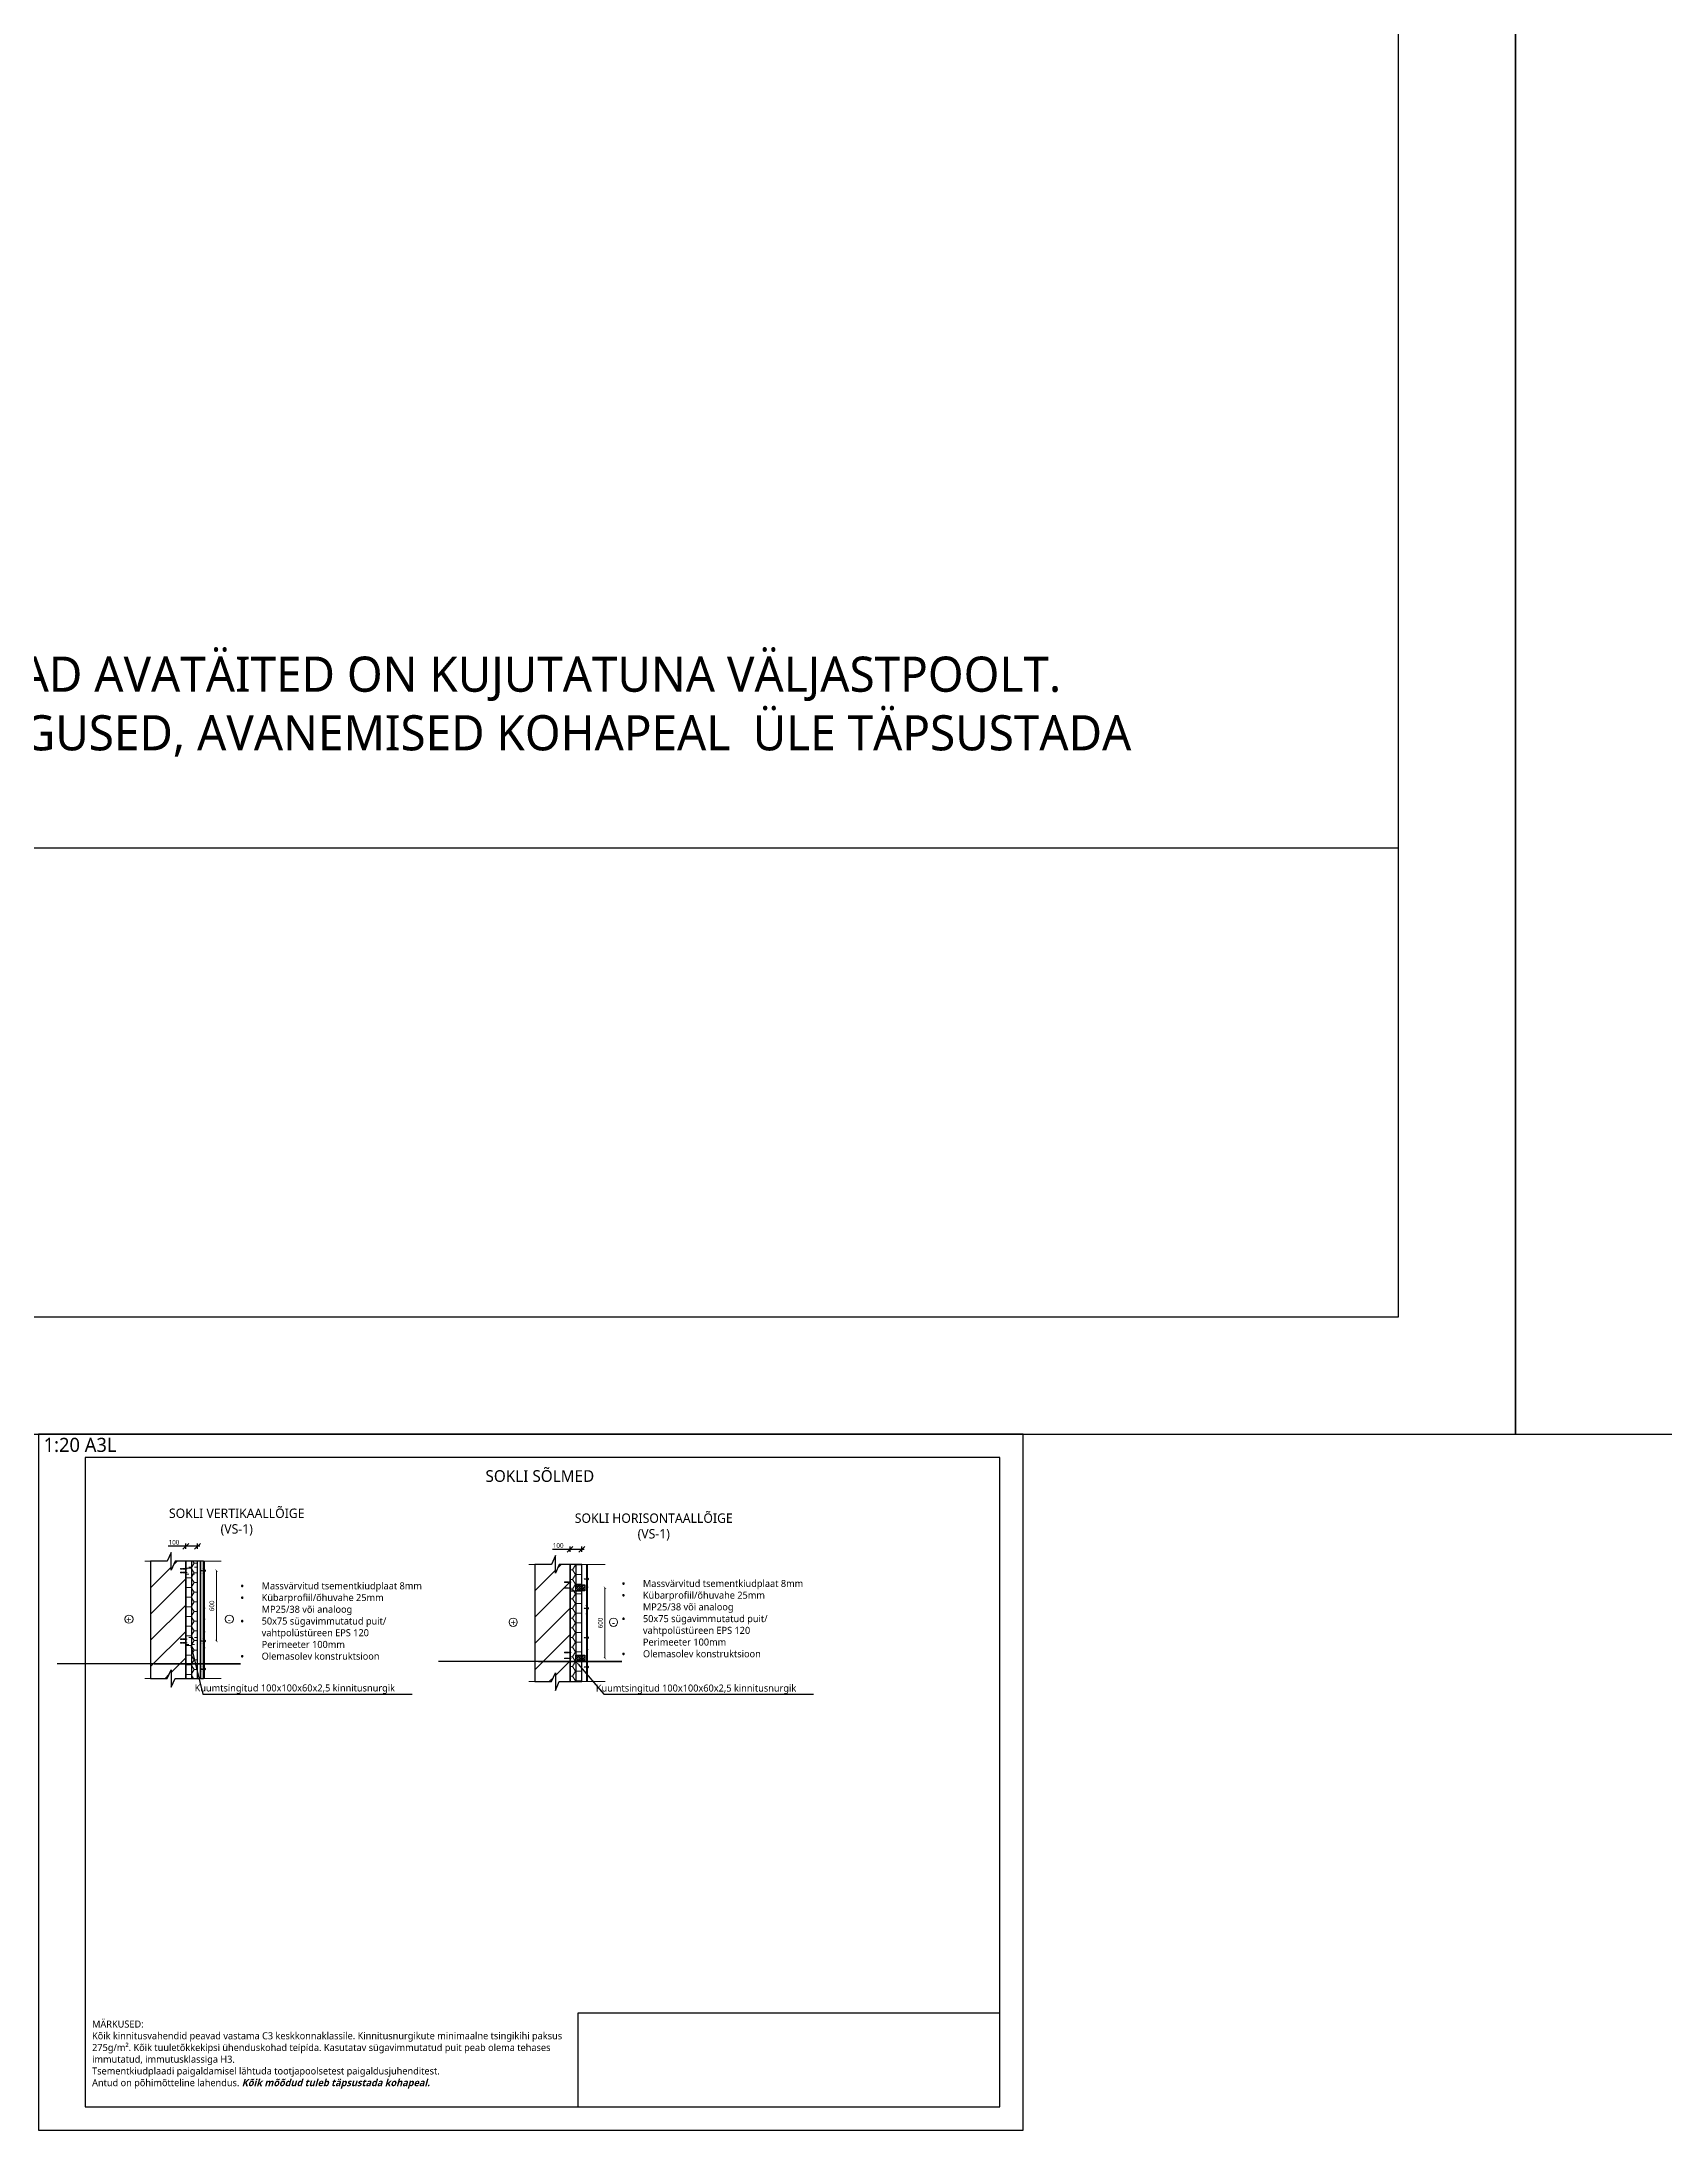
# Model space of a CAD drawing. Header units: millimetres. Extents: x 720925 to 840725318, y 793496 to 1061196.
# Drawn here: x 791016 to 804854, y 808664 to 826484 of the extents above; entities that cross this region are included whole.
import ezdxf
from ezdxf import colors
from ezdxf.entities.mleader import LeaderData, LeaderLine
from ezdxf.math import Vec2, Vec3

# ---------------------------------------------------------------- set-up
doc = ezdxf.new("R2010")
doc.units = ezdxf.units.MM
doc.header["$PDMODE"] = 2
doc.header["$PDSIZE"] = 5
doc.linetypes.add('CENTER', pattern=[50.8, 31.75, -6.35, 6.35, -6.35])
doc.linetypes.add('HIDDEN', pattern=[200, 100, -100])
for name, color, linetype, lineweight in [('!ESP_EPS 120 Perimeeter', 141, 'Continuous', 9), ('!ESP_Kivipuruplaat', 7, 'Continuous', 0), ('!ESP_Mõõt', 252, 'Continuous', 5), ('!ESP_Puit', 46, 'Continuous', 0), ('!ESP_Sein Hatch', 7, 'Continuous', 0), ('!ESP_Sõlmed', 7, 'Continuous', 9), ('!ESP_Viited', 7, 'Continuous', 0)]:
    doc.layers.add(name, color=color, linetype=linetype, lineweight=lineweight)
doc.layers.add('!ESP_no_print', color=252, linetype='Continuous', plot=False)
doc.layers.add('!ESP_Tava', color=7, linetype='Continuous')
doc.layers.add('!ESP_Tekst', color=7, linetype='Continuous')
doc.styles.add('3mm', font='malgunsl.ttf', dxfattribs={"height": 3})
doc.styles.add('Annotative', font='malgunsl.ttf', dxfattribs={"height": 2})
doc.dimstyles.new('Annotative', dxfattribs={"dimtxt": 2, "dimasz": 2.5, "dimexe": 1.25, "dimexo": 0.625, "dimtad": 1, "dimdec": 0, "dimrnd": 5, "dimtxsty": 'Annotative', "dimblk": 'OBLIQUE', "dimcen": 0, "dimdle": 1, "dimadec": 0, "dimazin": 0, "dimtfac": 1, "dimtdec": 0, "dimtmove": 0, "dimatfit": 3, "dimfxl": 1, "dimfxlon": 1, "dimarcsym": 1})
doc.dimstyles.new('ESP', dxfattribs={"dimtxt": 2.5, "dimasz": 1, "dimexe": 0.18, "dimexo": 0.0625, "dimgap": 1, "dimtad": 1, "dimdec": 0, "dimzin": 0, "dimdsep": 46, "dimtxsty": 'Annotative', "dimblk": 'ARCHTICK', "dimcen": -2.5, "dimse1": 1, "dimse2": 1, "dimclrd": 256, "dimclre": 135, "dimclrt": 256, "dimadec": 0, "dimazin": 0, "dimtfac": 1, "dimtdec": 0, "dimtix": 1, "dimtmove": 0, "dimatfit": 3, "dimldrblk": 'mootjoon', "dimfxl": 3, "dimfxlon": 1, "dimtfillclr": 2, "dimtolj": 1, "dimtzin": 0, "dimlwd": -1, "dimlwe": 15, "dimarcsym": 1})

# ---------------------------------------------------------------- blocks, each defined once
blk = doc.blocks.new('_Oblique')
at = {"color": 0, "linetype": 'ByBlock', "lineweight": -2}
blk.add_line((-0.5, -0.5), (0.5, 0.5), dxfattribs=at)
blk = doc.blocks.new('*D760')
at = {"layer": '!ESP_Mõõt', "color": 0, "lineweight": -2, "transparency": 16777216}
for p, q in [((792245, 813626), (792245, 813671)), ((792345, 813626), (792345, 813671)), ((792245, 813646), (792094, 813646)), ((792365, 813646), (792245, 813646))]:
    blk.add_line(p, q, dxfattribs=at)
at = {"layer": 'Defpoints', "color": 0, "lineweight": 0, "transparency": 16777216}
for p in [(792245, 813646), (792245, 813518), (792345, 813518)]:
    blk.add_point(p, dxfattribs=at)
at = {"layer": '!ESP_Mõõt', "color": 0, "lineweight": -2, "transparency": 16777216, "xscale": 50, "yscale": 50, "zscale": 50, "rotation": 180}
blk.add_blockref('_Oblique', (792245, 813646), dxfattribs=at)
at = {"layer": '!ESP_Mõõt', "color": 0, "lineweight": -2, "transparency": 16777216, "xscale": 50, "yscale": 50, "zscale": 50}
blk.add_blockref('_Oblique', (792345, 813646), dxfattribs=at)
at = {"layer": '!ESP_Mõõt', "color": 0, "transparency": 16777216, "insert": (792144, 813680), "char_height": 40, "attachment_point": 5, "style": 'Annotative'}
blk.add_mtext('100', dxfattribs=at)
blk = doc.blocks.new('Tsementplaadi kinnituskruvi')
at = {"layer": '!ESP_Sõlmed', "color": 92, "linetype": 'CENTER', "ltscale": 0.05, "true_color": 0x00c000}
blk.add_line((-10, 0), (29, 0), dxfattribs=at)
at = {"layer": '!ESP_Sõlmed'}
for p, q in [((-8, 4), (-8, 4)), ((-8, 4), (-8, -4)), ((-6, 4), (-8, 4)), ((-8, 3), (-8, 3)), ((-8, 3), (-8, -3)), ((-6, 2), (-8, 2)), ((-5, 4), (-6, 4)), ((-6, 4), (-6, -4)), ((-3, 8), (-5, 4)), ((-5, 4), (-5, -4)), ((-2, 8), (-3, 8)), ((-3, 8), (-3, -8)), ((-3, 2), (-3, 2)), ((-3, 2), (-3, -2)), ((-2, 8), (-2, -8)), ((0, 7), (-2, 7)), ((0, 7), (0, -7)), ((-6, -2), (-8, -2)), ((-8, -3), (-8, -3)), ((-8, -4), (-8, -4)), ((-6, -4), (-8, -4)), ((-6, -4), (-5, -4)), ((-5, -4), (-3, -8)), ((-3, -2), (-3, -2)), ((-3, -8), (-2, -8)), ((-2, -7), (0, -7))]:
    blk.add_line(p, q, dxfattribs=at)
at = {"layer": '!ESP_Sõlmed', "color": 7, "linetype": 'HIDDEN', "ltscale": 0.05}
for p, q in [((22, 2), (0, 2)), ((26, 2), (22, 2)), ((22, 2), (22, -2)), ((22, 0), (27, 0)), ((27, 0), (26, 2)), ((27, 0), (26, 2)), ((26, 2), (26, 0)), ((26, -2), (26, 0)), ((26, -2), (27, 0)), ((26, -2), (27, 0)), ((0, -2), (22, -2)), ((22, -2), (26, -2)), ((26, -2), (26, -2))]:
    blk.add_line(p, q, dxfattribs=at)
at = {"layer": '!ESP_Sõlmed'}
for points in [[(-8, 3), (-8, 3), (-8, 4), (-8, 4), (-8, 4)], [(-8, 2), (-8, 2), (-8, 3), (-8, 3), (-8, 3)], [(-8, 0), (-8, 1), (-8, 1), (-8, 2), (-8, 2)], [(-8, -2), (-8, -2), (-8, -1), (-8, 0)], [(-8, -3), (-8, -3), (-8, -3), (-8, -2), (-8, -2)], [(-8, -4), (-8, -4), (-8, -4), (-8, -3), (-8, -3)]]:
    blk.add_lwpolyline(points, dxfattribs=at)
at = {"layer": '!ESP_Sõlmed', "color": 7, "linetype": 'HIDDEN', "ltscale": 0.05}
for points in [[(26, 2), (26, 1), (25, 1), (25, 1), (24, 1), (24, 1), (23, 1), (23, 0), (23, 0), (22, 0), (22, 0), (22, 0), (22, 0), (22, 0), (22, 0)], [(22, 0), (22, 0), (22, 0), (22, 0), (22, 0), (23, 0), (23, 0), (23, -1), (24, -1), (24, -1), (25, -1), (25, -1), (26, -1), (26, -2)]]:
    blk.add_lwpolyline(points, dxfattribs=at)
blk = doc.blocks.new('naeltüübel 5x50mm')
at = {"layer": '!ESP_Sõlmed', "color": 92, "linetype": 'CENTER', "ltscale": 0.05, "true_color": 0x00c000}
blk.add_line((-51.417893, 0), (8.582107, 0), dxfattribs=at)
at = {"layer": '!ESP_Sõlmed', "color": 7, "linetype": 'HIDDEN', "ltscale": 0.05}
for p, q in [((-49.16375, 0), (-48.292889, 0.400002)), ((-48.292897, -0.399998), (-49.16375, 0)), ((-48.292893, 1.875), (-46.815106, 2.269753)), ((-48.292893, 0.4), (-48.292893, 1.875)), ((-48.292893, 0.4), (-29.340108, 0.4)), ((-46.815106, 2.269753), (-45.792893, 2.45)), ((-46.815106, 1.202786), (-46.815106, 2.269753)), ((-46.815106, 1.202786), (-46.502892, 1.246981)), ((-46.502892, 1.298302), (-35.492894, 1.298302)), ((-46.502892, 0.4), (-46.502892, 1.298302)), ((-45.792893, 1.298302), (-45.792893, 2.45)), ((-45.792893, 2.081557), (-44.011246, 2.081557)), ((-45.792893, 1.809864), (-44.15268, 1.809864)), ((-45.664353, 1.363825), (-44.423478, 1.363825)), ((-45.492894, 1.31), (-44.594937, 1.31)), ((-44.328835, 1.471475), (-44.257969, 1.607608)), ((-44.257969, 1.607608), (-43.973282, 2.154482)), ((-43.973282, 2.154482), (-43.968079, 2.154482)), ((-43.968079, 2.154482), (-42.292893, 2.45)), ((-43.968079, 1.298302), (-43.968079, 2.154482)), ((-42.482892, -0.4), (-42.482892, 0.4)), ((-42.292893, 1.298302), (-42.292893, 2.45)), ((-42.292893, 2.081557), (-40.511246, 2.081557)), ((-42.292893, 1.809864), (-40.65268, 1.809864)), ((-42.164353, 1.363825), (-40.923478, 1.363825)), ((-41.992894, 1.31), (-41.094937, 1.31)), ((-40.828835, 1.471475), (-40.742196, 1.637903)), ((-40.742196, 1.637903), (-40.483334, 2.135175)), ((-40.483334, 2.135175), (-40.478127, 2.135175)), ((-40.478127, 2.135175), (-38.692895, 2.449994)), ((-40.478127, 1.298302), (-40.478127, 2.135175)), ((-38.692895, 1.298299), (-38.692895, 2.449994)), ((-38.692895, 2.081557), (-36.911244, 2.081557)), ((-38.692895, 1.809864), (-37.052682, 1.809864)), ((-38.564351, 1.363825), (-37.323479, 1.363825)), ((-38.392891, 1.31), (-37.494938, 1.31)), ((-37.228833, 1.471475), (-37.138588, 1.644836)), ((-37.138588, 1.644836), (-36.885472, 2.131068)), ((-36.885472, 2.131068), (-36.880265, 2.131068)), ((-36.880265, 2.131068), (-35.492894, 2.375702)), ((-36.880265, 1.298302), (-36.880265, 2.131068)), ((-35.492894, 2.4), (-23.292893, 2.4)), ((-35.492894, 1.298302), (-35.492894, 2.4)), ((-35.492894, 0.4), (-35.492894, 1.298302)), ((-29.340077, 0.399973), (-29.312546, 0.428822)), ((-29.312546, 0.428822), (-29.2829, 0.455866)), ((-29.2829, 0.455866), (-29.250918, 0.481299)), ((-29.250918, 0.481299), (-29.216847, 0.504845)), ((-29.216847, 0.504845), (-29.180934, 0.526229)), ((-29.180934, 0.526229), (-29.14342, 0.545174)), ((-29.14342, 0.545174), (-29.104554, 0.561411)), ((-29.104554, 0.561411), (-29.064639, 0.574796)), ((-29.064639, 0.574796), (-29.024041, 0.585331)), ((-29.024041, 0.585331), (-28.983134, 0.593025)), ((-28.983134, 0.593025), (-28.94229, 0.597888)), ((-28.94229, 0.597888), (-28.901881, 0.599929)), ((-28.861743, 0.599155), (-28.901881, 0.599929)), ((-28.821047, 0.595562), (-28.861743, 0.599155)), ((-28.780121, 0.589142), (-28.821047, 0.595562)), ((-28.73934, 0.579885), (-28.780121, 0.589142)), ((-28.699071, 0.567782), (-28.73934, 0.579885)), ((-28.659689, 0.552825), (-28.699071, 0.567782)), ((-28.621537, 0.535066), (-28.659689, 0.552825)), ((-28.584874, 0.514744), (-28.621537, 0.535066)), ((-28.549943, 0.492137), (-28.584874, 0.514744)), ((-28.516993, 0.467518), (-28.549943, 0.492137)), ((-28.486266, 0.441164), (-28.516993, 0.467518)), ((-28.457909, 0.413251), (-28.486266, 0.441164)), ((-28.431199, 0.383059), (-28.457909, 0.413251)), ((-28.406159, 0.350585), (-28.431199, 0.383059)), ((-28.383069, 0.316076), (-28.406159, 0.350585)), ((-28.362202, 0.279775), (-28.383069, 0.316076)), ((-28.343836, 0.24193), (-28.362202, 0.279775)), ((-28.328232, 0.202791), (-28.343836, 0.24193)), ((-28.315486, 0.162682), (-28.328232, 0.202791)), ((-28.305588, 0.121976), (-28.315486, 0.162682)), ((-28.298529, 0.081045), (-28.305588, 0.121976)), ((-28.294301, 0.040262), (-28.298529, 0.081045)), ((-28.292893, 0), (-28.294301, 0.040262)), ((-28.294301, -0.040262), (-28.292893, 0)), ((-23.292893, 2.45), (-22.342892, 2.45)), ((-23.292893, -2.45), (-23.292893, 2.45)), ((-22.342892, -2.45), (-22.342892, 2.45)), ((-22.342892, 2.4), (-6.591457, 2.4)), ((-6.591457, 2.4), (-6.292893, 2.48)), ((-6.591457, -2.4), (-6.591457, 2.4)), ((-6.292893, 2.48), (-5.792893, 2.48)), ((-6.292893, -2.48), (-6.292893, 2.48)), ((-5.542893, 2.4), (-5.792893, 2.48)), ((-5.792893, -2.48), (-5.792893, 2.48)), ((-5.542893, 2.4), (-5.292893, 2.48)), ((-5.542893, -2.4), (-5.542893, 2.4)), ((-5.042893, 2.4), (-5.292893, 2.48)), ((-5.292893, -2.48), (-5.292893, 2.48)), ((-5.042893, 2.4), (-4.792893, 2.48)), ((-5.042893, -2.4), (-5.042893, 2.4)), ((-4.542893, 2.4), (-4.792893, 2.48)), ((-4.792893, -2.48), (-4.792893, 2.48)), ((-4.542893, 2.4), (-4.292893, 2.48)), ((-4.542893, -2.4), (-4.542893, 2.4)), ((-4.042893, 2.4), (-4.292893, 2.48)), ((-4.292893, -2.48), (-4.292893, 2.48)), ((-4.042893, 2.4), (-3.792893, 2.48)), ((-4.042893, -2.4), (-4.042893, 2.4)), ((-3.542893, 2.4), (-3.792893, 2.48)), ((-3.792893, -2.48), (-3.792893, 2.48)), ((-3.542893, 2.4), (-3.292893, 2.48)), ((-3.542893, -2.4), (-3.542893, 2.4)), ((-3.042893, 2.4), (-3.292893, 2.48)), ((-3.292893, -2.48), (-3.292893, 2.48)), ((-3.042893, 2.4), (-2.792893, 2.48)), ((-3.042893, -2.4), (-3.042893, 2.4)), ((-2.542893, 2.4), (-2.792893, 2.48)), ((-2.792893, -2.48), (-2.792893, 2.48)), ((-2.542893, 2.4), (-2.292893, 2.48)), ((-2.542893, -2.4), (-2.542893, 2.4)), ((-2.042893, 2.4), (-2.292893, 2.48)), ((-2.292893, -2.48), (-2.292893, 2.48)), ((-2.042893, 2.4), (-1.792893, 2.48)), ((-2.042893, -2.4), (-2.042893, 2.4)), ((-1.542893, 2.4), (-1.792893, 2.48)), ((-1.792893, -2.48), (-1.792893, 2.48)), ((-1.542893, 2.4), (-1.417893, 2.5)), ((-1.542893, -2.4), (-1.542893, 2.4)), ((-1.417893, 2.5), (-0.707107, 2.5)), ((-1.417893, -2.5), (-1.417893, 2.5)), ((-0.707107, -2.5), (-0.707107, 2.5)), ((0, 2.792893), (0.907107, 3.7)), ((0, -2.792893), (0, 2.792893)), ((0.907107, 3.7), (1.707107, 3.7)), ((0.907107, -3.7), (0.907107, 3.7)), ((1.707107, -3.7), (1.707107, 3.7)), ((1.707107, 3.4), (1.917107, 3.4)), ((1.707107, -3.4), (1.707107, 3.4)), ((1.917107, -3.4), (1.917107, 3.4)), ((-48.292893, -0.4), (-29.340108, -0.4)), ((-48.292893, -1.875), (-48.292893, -0.4)), ((-46.815106, -2.269753), (-48.292893, -1.875)), ((-46.502892, -1.246981), (-46.815106, -1.202786)), ((-46.815106, -2.269753), (-46.815106, -1.202786)), ((-45.792893, -2.45), (-46.815106, -2.269753)), ((-46.502892, -1.298302), (-46.502892, -0.4)), ((-46.502892, -1.298302), (-35.492894, -1.298302)), ((-45.792893, -2.45), (-45.792893, -1.298302)), ((-45.792893, -1.609204), (-45.792889, -1.608806)), ((-45.792893, -1.809864), (-44.15268, -1.809864)), ((-45.792893, -2.081557), (-44.011246, -2.081557)), ((-45.792889, -1.608407), (-45.792885, -1.608008)), ((-45.792889, -1.608806), (-45.792889, -1.608407)), ((-45.792885, -1.608008), (-45.792882, -1.607608)), ((-45.664353, -1.363825), (-44.423478, -1.363825)), ((-45.492894, -1.31), (-44.594937, -1.31)), ((-44.257969, -1.607608), (-44.328835, -1.471475)), ((-43.973282, -2.154482), (-44.257969, -1.607608)), ((-43.973282, -2.154482), (-43.968079, -2.154482)), ((-43.968079, -2.154482), (-43.968079, -1.298302)), ((-42.292893, -2.45), (-43.968079, -2.154482)), ((-42.292893, -2.45), (-42.292893, -1.298302)), ((-42.292893, -1.809864), (-40.65268, -1.809864)), ((-42.292893, -2.081557), (-40.511246, -2.081557)), ((-42.164353, -1.363825), (-40.923478, -1.363825)), ((-41.992894, -1.31), (-41.094937, -1.31)), ((-40.742196, -1.637903), (-40.828835, -1.471475)), ((-40.483334, -2.135175), (-40.742196, -1.637903)), ((-40.483334, -2.135175), (-40.478127, -2.135175)), ((-40.478127, -2.135175), (-40.478127, -1.298302)), ((-38.692895, -2.449994), (-40.478127, -2.135175)), ((-38.692895, -2.449994), (-38.692895, -1.298299)), ((-38.692895, -1.809864), (-37.052682, -1.809864)), ((-38.692895, -2.081557), (-36.911244, -2.081557)), ((-38.564351, -1.363825), (-37.323479, -1.363825)), ((-38.392891, -1.31), (-37.494938, -1.31)), ((-37.138588, -1.644836), (-37.228833, -1.471475)), ((-36.885472, -2.131068), (-37.138588, -1.644836)), ((-36.885472, -2.131068), (-36.880265, -2.131068)), ((-36.880265, -2.131068), (-36.880265, -1.298302)), ((-35.492894, -2.375702), (-36.880265, -2.131068)), ((-35.492894, -2.4), (-35.492894, -0.4)), ((-35.492894, -2.4), (-23.292893, -2.4)), ((-29.312546, -0.428822), (-29.340077, -0.399973)), ((-29.2829, -0.455866), (-29.312546, -0.428822)), ((-29.250918, -0.481299), (-29.2829, -0.455866)), ((-29.216847, -0.504845), (-29.250918, -0.481299)), ((-29.180934, -0.526229), (-29.216847, -0.504845)), ((-29.14342, -0.545174), (-29.180934, -0.526229)), ((-29.104554, -0.561411), (-29.14342, -0.545174)), ((-29.064639, -0.574796), (-29.104554, -0.561411)), ((-29.024041, -0.585331), (-29.064639, -0.574796)), ((-28.983134, -0.593025), (-29.024041, -0.585331)), ((-28.94229, -0.597888), (-28.983134, -0.593025)), ((-28.901881, -0.599929), (-28.94229, -0.597888)), ((-28.901881, -0.599929), (-28.861743, -0.599155)), ((-28.861743, -0.599155), (-28.821047, -0.595562)), ((-28.821047, -0.595562), (-28.780121, -0.589142)), ((-28.780121, -0.589142), (-28.73934, -0.579885)), ((-28.73934, -0.579885), (-28.699071, -0.567782)), ((-28.699071, -0.567782), (-28.659689, -0.552825)), ((-28.659689, -0.552825), (-28.621537, -0.535066)), ((-28.621537, -0.535066), (-28.584874, -0.514744)), ((-28.584874, -0.514744), (-28.549943, -0.492137)), ((-28.549943, -0.492137), (-28.516993, -0.467518)), ((-28.516993, -0.467518), (-28.486266, -0.441164)), ((-28.486266, -0.441164), (-28.457909, -0.413251)), ((-28.457909, -0.413251), (-28.431199, -0.383059)), ((-28.431199, -0.383059), (-28.406159, -0.350585)), ((-28.406159, -0.350585), (-28.383069, -0.316076)), ((-28.383069, -0.316076), (-28.362202, -0.279775)), ((-28.362202, -0.279775), (-28.343836, -0.24193)), ((-28.343836, -0.24193), (-28.328232, -0.202791)), ((-28.328232, -0.202791), (-28.315486, -0.162682)), ((-28.315486, -0.162682), (-28.305588, -0.121976)), ((-28.305588, -0.121976), (-28.298529, -0.081045)), ((-28.298529, -0.081045), (-28.294301, -0.040262)), ((-23.292893, -2.45), (-22.342892, -2.45)), ((-22.342892, -2.4), (-6.591457, -2.4)), ((-6.292893, -2.48), (-6.591457, -2.4)), ((-6.292893, -2.48), (-5.792893, -2.48)), ((-5.792893, -2.48), (-5.542893, -2.4)), ((-5.292893, -2.48), (-5.542893, -2.4)), ((-5.292893, -2.48), (-5.042893, -2.4)), ((-4.792893, -2.48), (-5.042893, -2.4)), ((-4.792893, -2.48), (-4.542893, -2.4)), ((-4.292893, -2.48), (-4.542893, -2.4)), ((-4.292893, -2.48), (-4.042893, -2.4)), ((-3.792893, -2.48), (-4.042893, -2.4)), ((-3.792893, -2.48), (-3.542893, -2.4)), ((-3.292893, -2.48), (-3.542893, -2.4)), ((-3.292893, -2.48), (-3.042893, -2.4)), ((-2.792893, -2.48), (-3.042893, -2.4)), ((-2.792893, -2.48), (-2.542893, -2.4)), ((-2.292893, -2.48), (-2.542893, -2.4)), ((-2.292893, -2.48), (-2.042893, -2.4)), ((-1.792893, -2.48), (-2.042893, -2.4)), ((-1.792893, -2.48), (-1.542893, -2.4)), ((-1.417893, -2.5), (-1.542893, -2.4)), ((-1.417893, -2.5), (-0.707107, -2.5)), ((0.907107, -3.7), (0, -2.792893)), ((0.907107, -3.7), (1.707107, -3.7)), ((1.707107, -3.4), (1.917107, -3.4))]:
    blk.add_line(p, q, dxfattribs=at)
for centre, radius, start, end in [((-45.492893, 1.61), 0.3, 180.4568259328, 269.9998514484), ((-44.594937, 1.61), 0.3, 270.0001055044, 332.4999181407), ((-41.992893, 1.61), 0.3, 180, 269.9998514484), ((-41.094937, 1.61), 0.3, 270.0001055044, 332.4999181407), ((-38.392893, 1.61), 0.3, 180, 270.0002885805), ((-37.494937, 1.61), 0.3, 269.9998140825, 332.5001199844), ((-0.707107, 3.5), 1, 269.9999952242, 314.999995484), ((-45.492893, -1.61), 0.3, 90.0001485516, 179.5431740672), ((-44.594937, -1.61), 0.3, 27.5000818593, 89.9998944956), ((-41.992893, -1.61), 0.3, 90.0001485516, 180), ((-41.094937, -1.61), 0.3, 27.5000818593, 89.9998944956), ((-38.392893, -1.61), 0.3, 89.9997114195, 180), ((-37.494937, -1.61), 0.3, 27.4998800156, 90.0001859175), ((-0.707107, -3.5), 1, 45.000004516, 90.0000047758)]:
    blk.add_arc(centre, radius, start, end, dxfattribs=at)
blk = doc.blocks.new('_ArchTick')
at = {"color": 0, "linetype": 'ByBlock', "const_width": 0.15}
blk.add_lwpolyline([(-0.5, -0.5), (0.5, 0.5)], dxfattribs=at)
blk = doc.blocks.new('*D761')
at = {"layer": '!ESP_Mõõt', "linetype": 'Continuous', "transparency": 16777216}
blk.add_line((792507, 813438), (792507, 812838), dxfattribs=at)
at = {"layer": 'Defpoints', "color": 0, "lineweight": 0, "transparency": 16777216}
for p in [(792405, 813438), (792405, 812838), (792507, 812838)]:
    blk.add_point(p, dxfattribs=at)
at = {"layer": '!ESP_Mõõt', "transparency": 16777216, "xscale": 20, "yscale": 20, "zscale": 20}
for p, rotation in [((792507, 813438), 90), ((792507, 812838), 270)]:
    blk.add_blockref('_ArchTick', p, dxfattribs=dict(at, rotation=rotation))
at = {"layer": '!ESP_Mõõt', "transparency": 16777216, "insert": (792467, 813138), "char_height": 40, "attachment_point": 5, "rotation": 90, "style": 'Annotative'}
blk.add_mtext('\\A1;600', dxfattribs=at)
blk = doc.blocks.new('mootjoon')
for points in [[(-1, -1), (1, 1)], [(-1, 0), (1, 0)], [(0, -1), (0, 1)]]:
    blk.add_lwpolyline(points)
blk = doc.blocks.new('*D763')
at = {"layer": '!ESP_Mõõt', "color": 0, "lineweight": -2, "transparency": 16777216}
for p, q in [((795522, 813620), (795371, 813620)), ((795522, 813600), (795522, 813645)), ((795642, 813620), (795522, 813620)), ((795622, 813600), (795622, 813645))]:
    blk.add_line(p, q, dxfattribs=at)
at = {"layer": 'Defpoints', "color": 0, "lineweight": 0, "transparency": 16777216}
for p in [(795522, 813620), (795522, 813492), (795622, 813492)]:
    blk.add_point(p, dxfattribs=at)
at = {"layer": '!ESP_Mõõt', "color": 0, "lineweight": -2, "transparency": 16777216, "xscale": 50, "yscale": 50, "zscale": 50, "rotation": 180}
blk.add_blockref('_Oblique', (795522, 813620), dxfattribs=at)
at = {"layer": '!ESP_Mõõt', "color": 0, "lineweight": -2, "transparency": 16777216, "xscale": 50, "yscale": 50, "zscale": 50}
blk.add_blockref('_Oblique', (795622, 813620), dxfattribs=at)
at = {"layer": '!ESP_Mõõt', "color": 0, "transparency": 16777216, "insert": (795421, 813653), "char_height": 40, "attachment_point": 5, "style": 'Annotative'}
blk.add_mtext('100', dxfattribs=at)
blk = doc.blocks.new('*D755')
at = {"layer": '!ESP_Mõõt', "linetype": 'Continuous', "transparency": 16777216}
blk.add_line((795820, 812692), (795820, 813292), dxfattribs=at)
at = {"layer": 'Defpoints', "color": 0, "lineweight": 0, "transparency": 16777216}
for p in [(795647, 813292), (795820, 813292), (795697, 812692)]:
    blk.add_point(p, dxfattribs=at)
at = {"layer": '!ESP_Mõõt', "transparency": 16777216, "xscale": 20, "yscale": 20, "zscale": 20}
for p, rotation in [((795820, 813292), 90), ((795820, 812692), 270)]:
    blk.add_blockref('_ArchTick', p, dxfattribs=dict(at, rotation=rotation))
at = {"layer": '!ESP_Mõõt', "transparency": 16777216, "insert": (795780, 812992), "char_height": 40, "attachment_point": 5, "rotation": 90, "style": 'Annotative'}
blk.add_mtext('\\A1;600', dxfattribs=at)

msp = doc.modelspace()

# ---------------------------------------------------------------- hatches: boundary and pattern name
at = {"layer": '!ESP_EPS 120 Perimeeter'}
h = msp.add_hatch(dxfattribs=at)
h.set_pattern_fill('HONEY', color=256, scale=15, style=0)
h.set_pattern_definition([(0, (764383.028, 190916.712), (71.4375, 41.2444597), [47.625, -95.25]), (120, (764383.028, 190916.712), (-71.4374998, 41.24446), [47.625, -95.25]), (60, (764383.028, 190916.712), (2e-07, 82.4889196), [-95.25, 47.625])])
h.paths.add_polyline_path([(792244.8, 812518.1), (792344.8, 812518.1), (792344.8, 813518.1), (792244.8, 813518.1)])
h = msp.add_hatch(dxfattribs=at)
h.set_pattern_fill('HONEY', color=256, scale=15, style=0)
h.set_pattern_definition([(0, (243284.49, 158236.437), (71.4375, 41.2444597), [47.625, -95.25]), (120, (243284.49, 158236.437), (-71.4374998, 41.24446), [47.625, -95.25]), (60, (243284.49, 158236.437), (2e-07, 82.4889196), [-95.25, 47.625])])
h.paths.add_polyline_path([(795521.8, 812491.6), (795621.8, 812491.6), (795621.8, 813491.6), (795521.8, 813491.6)])
at = {"layer": '!ESP_Kivipuruplaat'}
h = msp.add_hatch(dxfattribs=at)
h.set_pattern_fill('AR-SAND', color=256)
h.set_pattern_definition([(37.5, (78419.248, -213954.7), (-1.6000313, 48.9413237), [0, -38.608, 0, -43.18, 0, -41.275]), (7.5, (78419.25, -213954.7), (44.9523283, 71.68251), [0, -20.828, 0, -34.798, 0, -13.335]), (327.5, (78388.006, -213954.7), (79.099237, 0.1437185), [0, -12.7, 0, -45.72, 0, -59.69]), (317.5, (78388.006, -213954.7), (76.3556452, 22.2929323), [0, -6.35, 0, -29.972, 0, -34.29])])
h.paths.add_polyline_path([(792394.8, 812518.1), (792404.8, 812518.1), (792404.8, 813518.1), (792394.8, 813518.1)])
h = msp.add_hatch(dxfattribs=at)
h.set_pattern_fill('AR-SAND', color=256)
h.set_pattern_definition([(37.5, (78043.06, -214012.393), (-1.6000313, 48.9413237), [0, -38.608, 0, -43.18, 0, -41.275]), (7.5, (78043.06, -214012.39), (44.9523283, 71.68251), [0, -20.828, 0, -34.798, 0, -13.335]), (327.5, (78011.816, -214012.393), (79.099237, 0.1437185), [0, -12.7, 0, -45.72, 0, -59.69]), (317.5, (78011.816, -214012.39), (76.3556452, 22.2929323), [0, -6.35, 0, -29.972, 0, -34.29])])
h.paths.add_polyline_path([(795662.8, 812491.6), (795670.8, 812491.6), (795670.8, 813491.6), (795662.8, 813491.6)])
at = {"layer": '!ESP_Puit', "ltscale": 0.2}
h = msp.add_hatch(dxfattribs=at)
h.set_pattern_fill('ANSI38', color=256, scale=4)
h.set_pattern_definition([(45, (766769.608, 192823.3), (-8.98025612, 8.98025612), []), (135, (766769.608, 192823.3), (-26.94076836, 8.98025612), [31.75, -19.05])])
h.paths.add_polyline_path([(795571.8, 813316.6), (795646.8, 813316.6), (795646.8, 813266.6), (795571.8, 813266.6)])
h = msp.add_hatch(dxfattribs=at)
h.set_pattern_fill('ANSI38', color=256, scale=4)
h.set_pattern_definition([(45, (766769.608, 192223.3), (-8.98025612, 8.98025612), []), (135, (766769.608, 192223.3), (-26.94076836, 8.98025612), [31.75, -19.05])])
h.paths.add_polyline_path([(795571.8, 812716.6), (795646.8, 812716.6), (795646.8, 812666.6), (795571.8, 812666.6)])
at = {"layer": '!ESP_Sein Hatch', "ltscale": 10}
h = msp.add_hatch(dxfattribs=at)
h.set_pattern_fill('ANSI31', color=256, scale=50, angle=360)
h.set_pattern_definition([(45, (916418.8, -30978.22), (-112.253202, 112.253202), [])])
h.paths.add_polyline_path([(791944.8, 812518.1), (792086.1, 812518.1), (792119.8, 812593.1), (792119.8, 812443.1), (792153.5, 812518.1), (792244.8, 812518.1), (792244.8, 813518.1), (792153.5, 813518.1), (792119.8, 813443.1), (792119.8, 813593.1), (792086.1, 813518.1), (791944.8, 813518.1)])
h = msp.add_hatch(dxfattribs=at)
h.set_pattern_fill('ANSI31', color=256, scale=50, angle=360)
h.set_pattern_definition([(45, (919695.8, -31004.64), (-112.253202, 112.253202), [])])
h.paths.add_polyline_path([(795221.8, 812491.6), (795363.1, 812491.6), (795396.8, 812566.6), (795396.8, 812416.6), (795430.5, 812491.6), (795521.8, 812491.6), (795521.8, 813491.6), (795430.5, 813491.6), (795396.8, 813416.6), (795396.8, 813566.6), (795363.1, 813491.6), (795221.8, 813491.6)])

# ---------------------------------------------------------------- linework, layer by layer
at = {"layer": '!ESP_Kivipuruplaat'}
for points in [[(792394.8, 812518.1), (792404.8, 812518.1), (792404.8, 813518.1), (792394.8, 813518.1)], [(795662.8, 812491.6), (795670.8, 812491.6), (795670.8, 813491.6), (795662.8, 813491.6)]]:
    msp.add_lwpolyline(points, close=True, dxfattribs=at)
at = {"layer": '!ESP_no_print', "flags": 128}
for points in [[(782587.2, 814603.8), (803587.2, 814603.8), (803587.2, 844303.8), (782587.2, 844303.8)], [(803587.2, 814603.8), (824587.2, 814603.8), (824587.2, 844303.8), (803587.2, 844303.8)], [(784587.2, 815603.8), (802587.2, 815603.8), (802587.2, 843303.8), (784587.2, 843303.8)], [(784587.2, 815603.8), (802587.2, 815603.8), (802587.2, 819603.8), (784587.2, 819603.8)], [(790987.2, 808663.8), (799387.2, 808663.8), (799387.2, 814603.8), (790987.2, 814603.8)], [(791387.2, 808863.8), (799187.2, 808863.8), (799187.2, 814403.8), (791387.2, 814403.8)], [(795587.2, 808863.8), (799187.2, 808863.8), (799187.2, 809663.8), (795587.2, 809663.8)]]:
    msp.add_lwpolyline(points, close=True, dxfattribs=at)
at = {"layer": '!ESP_Sõlmed'}
for points in [[(792545.8, 813518.1), (792153.5, 813518.1), (792119.8, 813443.1), (792119.8, 813593.1), (792086.1, 813518.1), (791894.1, 813518.1)], [(795820.8, 813491.6), (795430.5, 813491.6), (795396.8, 813416.6), (795396.8, 813566.6), (795363.1, 813491.6), (795171.1, 813491.6)], [(792545.8, 812518.1), (792153.5, 812518.1), (792119.8, 812443.1), (792119.8, 812593.1), (792086.1, 812518.1), (791894.1, 812518.1)], [(795820.8, 812491.6), (795430.5, 812491.6), (795396.8, 812416.6), (795396.8, 812566.6), (795363.1, 812491.6), (795171.1, 812491.6)]]:
    msp.add_lwpolyline(points, dxfattribs=at)
at = {"layer": '!ESP_Sõlmed', "const_width": 1}
msp.add_lwpolyline([(795662.8, 813491.6), (795646.8, 813491.6), (795646.8, 812491.6), (795662.8, 812491.6)], close=True, dxfattribs=at)
at = {"layer": '!ESP_Sõlmed', "color": 6, "linetype": 'HIDDEN', "ltscale": 0.25}
for points in [[(792244.8, 813408.1), (792344.8, 813408.1), (792344.8, 813468.1), (792244.8, 813468.1)], [(792247.3, 813408.1), (792244.8, 813408.1), (792244.8, 813468.1), (792247.3, 813468.1)], [(792244.8, 812808.1), (792344.8, 812808.1), (792344.8, 812868.1), (792244.8, 812868.1)], [(792247.3, 812808.1), (792244.8, 812808.1), (792244.8, 812868.1), (792247.3, 812868.1)]]:
    msp.add_lwpolyline(points, close=True, dxfattribs=at)
at = {"layer": '!ESP_Sõlmed', "const_width": 1}
for points in [[(792369.8, 813477.6), (792369.8, 813464.6), (792394.8, 813457.1), (792394.8, 813419.1), (792369.8, 813411.6), (792369.8, 813398.6)], [(792369.8, 812877.1), (792369.8, 812864.1), (792394.8, 812856.6), (792394.8, 812818.6), (792369.8, 812811.1), (792369.8, 812798.1)], [(792369.8, 812637.6), (792369.8, 812624.6), (792394.8, 812617.1), (792394.8, 812579.1), (792369.8, 812571.6), (792369.8, 812558.6)]]:
    msp.add_lwpolyline(points, dxfattribs=at)
at = {"layer": '!ESP_Sõlmed', "color": 6, "ltscale": 0.25}
for points in [[(795521.8, 813363.6), (795524.8, 813363.7), (795524.8, 813266.6), (795621.8, 813266.6), (795621.8, 813263.6), (795521.8, 813263.6)], [(795521.8, 812763.6), (795524.8, 812763.7), (795524.8, 812666.6), (795621.8, 812666.6), (795621.8, 812663.6), (795521.8, 812663.6)]]:
    msp.add_lwpolyline(points, close=True, dxfattribs=at)
at = {"layer": '!ESP_Sõlmed'}
for centre in [(791760, 813024.7), (792615.5, 813024.7), (795037, 812998.3), (795892.5, 812998.3)]:
    msp.add_circle(centre, 35, dxfattribs=at)
at = {"layer": '!ESP_Tava'}
for points in [[(791944.8, 812518.1), (792086.1, 812518.1), (792119.8, 812593.1), (792119.8, 812443.1), (792153.5, 812518.1), (792244.8, 812518.1), (792244.8, 813518.1), (792153.5, 813518.1), (792119.8, 813443.1), (792119.8, 813593.1), (792086.1, 813518.1), (791944.8, 813518.1)], [(792244.8, 812518.1), (792344.8, 812518.1), (792344.8, 813518.1), (792244.8, 813518.1)], [(792369.8, 813518.1), (792294.8, 813518.1), (792294.8, 812518.1), (792369.8, 812518.1)], [(792394.8, 813518.1), (792369.8, 813518.1), (792369.8, 812518.1), (792394.8, 812518.1)], [(795221.8, 812491.6), (795363.1, 812491.6), (795396.8, 812566.6), (795396.8, 812416.6), (795430.5, 812491.6), (795521.8, 812491.6), (795521.8, 813491.6), (795430.5, 813491.6), (795396.8, 813416.6), (795396.8, 813566.6), (795363.1, 813491.6), (795221.8, 813491.6)], [(795521.8, 812491.6), (795621.8, 812491.6), (795621.8, 813491.6), (795521.8, 813491.6)], [(795621.8, 813491.6), (795571.8, 813491.6), (795571.8, 813316.6), (795621.8, 813316.6)], [(795571.8, 813316.6), (795646.8, 813316.6), (795646.8, 813266.6), (795571.8, 813266.6)], [(795621.8, 813263.6), (795571.8, 813263.6), (795571.8, 812716.6), (795621.8, 812716.6)], [(795571.8, 812716.6), (795646.8, 812716.6), (795646.8, 812666.6), (795571.8, 812666.6)], [(795621.8, 812666.6), (795571.8, 812666.6), (795571.8, 812491.6), (795621.8, 812491.6)]]:
    msp.add_lwpolyline(points, close=True, dxfattribs=at)
for points in [[(792244.8, 812518.1), (792244.8, 813518.1)], [(795521.8, 812491.6), (795521.8, 813491.6)]]:
    msp.add_lwpolyline(points, dxfattribs=at)
for points in [[(792244.8, 812518.1), (792244.8, 813518.1)], [(795521.8, 812491.6), (795521.8, 813491.6)]]:
    msp.add_lwpolyline(points)

# ---------------------------------------------------------------- block references
at = {"layer": '!ESP_Sõlmed'}
for p in [(792246.8, 813453.2), (795524.3, 813340.2), (795524.3, 813290.2), (792246.8, 812853.2), (795524.3, 812740.2), (795524.3, 812690.2)]:
    msp.add_blockref('naeltüübel 5x50mm', p, dxfattribs=at)
at = {"layer": '!ESP_Sõlmed', "xscale": -1, "rotation": 180}
for p in [(792246.8, 813422.9), (792246.8, 812822.9)]:
    msp.add_blockref('naeltüübel 5x50mm', p, dxfattribs=at)
at = {"layer": '!ESP_Sõlmed', "rotation": 180}
for p in [(792404.8, 813438.1), (795670.8, 813366.6), (795670.8, 813116.6), (792404.8, 812837.6), (795670.8, 812866.6), (792404.8, 812598.1), (795670.8, 812616.6)]:
    msp.add_blockref('Tsementplaadi kinnituskruvi', p, dxfattribs=at)

# ---------------------------------------------------------------- texts
at = {"layer": '!ESP_no_print', "insert": (791031.9, 814571.7), "char_height": 120, "attachment_point": 1, "style": '3mm'}
msp.add_mtext('1:20 A3L', dxfattribs=at)
at = {"layer": '!ESP_Tekst', "style": 'Annotative'}
for s, insert, char_height, width, attachment_point in [('\\A1;KÕIK SPETSIFIKATSIOONIS OLEVAD AVATÄITED ON KUJUTATUNA VÄLJASTPOOLT.{\\fArial|b0|i0|c186|p34;\\P}KÕIK{\\fArial|b0|i0|c186|p34; }AVATÄIDETE MÕÕDUD, KOGUSED, AVANEMISED KOHAPEAL{\\fISOCPEUR|b0|i0|c186|p34; }ÜLE TÄPSUSTADA', (784863.5, 821237.5), 300, 18291.356, 1), ('MÄRKUSED:\\PKõik kinnitusvahendid peavad vastama C3 keskkonnaklassile. Kinnitusnurgikute minimaalne tsingikihi paksus 275g/m². Kõik tuuletõkkekipsi ühenduskohad teipida. Kasutatav sügavimmutatud puit peab olema tehases immutatud, immutusklassiga H3.\\PTsementkiudplaadi paigaldamisel lähtuda tootjapoolsetest paigaldusjuhenditest.\\PAntud on põhimõtteline lahendus. {\\f@Malgun Gothic Semilight|b1|i1|c186|p34;Kõik mõõdud tuleb täpsustada kohapeal.}', (791445.6, 809019.4), 60, 4140.54, 7)]:
    msp.add_mtext(s, dxfattribs=dict(at, insert=insert, char_height=char_height, width=width, attachment_point=attachment_point))
for s, insert, char_height, attachment_point in [('SOKLI SÕLMED', (794800.7, 814295.8), 100, 1), ('\\pxqc;SOKLI VERTIKAALLÕIGE\\P(VS-1)', (792101.2, 813968.1), 80, 1), ('\\pxqc;SOKLI HORISONTAALLÕIGE\\P(VS-1)', (795562.3, 813926.3), 80, 1), ('+', (791758.6, 813049.9), 60, 2), ('-', (792615.1, 813049.9), 60, 2), ('+', (795037, 813024.3), 60, 2), ('-', (795892, 813025.3), 60, 2)]:
    msp.add_mtext(s, dxfattribs=dict(at, insert=insert, char_height=char_height, attachment_point=attachment_point))

# ---------------------------------------------------------------- dimensions: what is measured, and where the dimension line sits
at = {"layer": '!ESP_Mõõt'}
for base, p1, p2, picture, middle in [((792244.8, 813646.3), (792344.8, 813518.1), (792244.8, 813518.1), '*D760', (792144.1, 813679.6)), ((795521.8, 813619.9), (795621.8, 813491.6), (795521.8, 813491.6), '*D763', (795421.1, 813653.2))]:
    dim = msp.add_linear_dim(base=base, p1=p1, p2=p2, angle=180, dimstyle='Annotative', dxfattribs=at)
    dim.commit()
    dim.dimension.update_dxf_attribs({"geometry": picture, "text_midpoint": middle})
for base, p1, p2, picture, middle in [((792507.246361, 812837.5602445), (792404.7563543, 813438.0602445), (792404.7563543, 812837.5602445), '*D761', (792466.5529552, 813137.8102445)), ((795820.3, 813291.6), (795696.8, 812691.6), (795646.8, 813291.6), '*D755', (795779.6, 812991.6))]:
    dim = msp.add_linear_dim(base=base, p1=p1, p2=p2, angle=90, dimstyle='ESP', override={"dimtxt": 3}, dxfattribs=at)
    dim.commit()
    dim.dimension.update_dxf_attribs({"geometry": picture, "text_midpoint": middle})

# ---------------------------------------------------------------- leaders
at = {"layer": '!ESP_Viited'}
ml = msp.add_multileader_mtext('Standard', dxfattribs=at)
ml.set_content('\\pxi-3,l3,t3;{\\fSymbol|b0|i0|c2|p18;·^I}Massvärvitud tsementkiudplaat 8mm\\P{\\fSymbol|b0|i0|c2|p18;·^I}Kübarprofiil/õhuvahe 25mm\\P^IMP25/38 või analoog\\P{\\fSymbol|b0|i0|c2|p18;·^I}50x75 sügavimmutatud puit/\\P^Ivahtpolüstüreen EPS 120\\P^IPerimeeter 100mm\\P{\\fSymbol|b0|i0|c2|p18;·^I}Olemasolev konstruktsioon', color=256, style='Annotative')
ml.set_leader_properties()
ml.build(insert=Vec2(0, 0))
ml.multileader.update_dxf_attribs({"text_left_attachment_type": 5, "text_right_attachment_type": 5, "dogleg_length": 0.5, "arrow_head_size": 30, "scale": 20})
ctx = ml.context
ctx.base_point, ctx.scale, ctx.char_height, ctx.arrow_head_size, ctx.landing_gap_size, ctx.plane_origin = Vec3(792711.7, 812644.3), 20, 60, 30, 0, Vec3(792612.3, 812644.3)
ctx.left_attachment, ctx.right_attachment = 5, 5
notes = []
notes.append((ctx, [(0, (1, 1, 0), (792701.7, 812644.3), (1, 0), 10, [(0, [(791944.8, 812644.3)], 0, [])])]))
ctx.mtext.insert, ctx.mtext.flow_direction = Vec3(792711.7, 813338.9), 5
ml = msp.add_multileader_mtext('Standard', dxfattribs=at)
ml.set_content('\\pxi-3,l3,t3;{\\fSymbol|b0|i0|c2|p18;·^I}Massvärvitud tsementkiudplaat 8mm\\P{\\fSymbol|b0|i0|c2|p18;·^I}Kübarprofiil/õhuvahe 25mm\\P^IMP25/38 või analoog\\P{\\fSymbol|b0|i0|c2|p18;·^I}50x75 sügavimmutatud puit/\\P^Ivahtpolüstüreen EPS 120\\P^IPerimeeter 100mm\\P{\\fSymbol|b0|i0|c2|p18;·^I}Olemasolev konstruktsioon', color=256, style='Annotative')
ml.set_leader_properties()
ml.build(insert=Vec2(0, 0))
ml.multileader.update_dxf_attribs({"text_left_attachment_type": 5, "text_right_attachment_type": 5, "dogleg_length": 0.5, "arrow_head_size": 30, "scale": 20})
ctx = ml.context
ctx.base_point, ctx.scale, ctx.char_height, ctx.arrow_head_size, ctx.landing_gap_size, ctx.plane_origin = Vec3(795963.7, 812664.5), 20, 60, 30, 0, Vec3(795864.3, 812664.5)
ctx.left_attachment, ctx.right_attachment = 5, 5
notes.append((ctx, [(0, (1, 1, 0), (795953.7, 812664.5), (1, 0), 10, [(0, [(795221.8, 812664.5)], 0, [])])]))
ctx.mtext.insert, ctx.mtext.flow_direction = Vec3(795963.7, 813359.2), 5
ml = msp.add_multileader_mtext('Standard', dxfattribs=at)
ml.set_content('Kuumtsingitud 100x100x60x2,5 kinnitusnurgik', color=256, style='Annotative')
ml.set_leader_properties()
ml.build(insert=Vec2(0, 0))
ml.multileader.update_dxf_attribs({"text_left_attachment_type": 5, "text_right_attachment_type": 5, "dogleg_length": 0.5, "arrow_head_size": 30, "scale": 20})
ctx = ml.context
ctx.base_point, ctx.scale, ctx.char_height, ctx.arrow_head_size, ctx.landing_gap_size, ctx.plane_origin = Vec3(792398.7, 812384.1), 20, 60, 30, 0, Vec3(792327.5, 812779.2)
ctx.left_attachment, ctx.right_attachment, ctx.text_align_type = 5, 5, 2
notes.append((ctx, [(0, (1, 1, 0), (792388.7, 812384.1), (1, 0), 10, [(0, [(792284.9, 812808.1)], 0, [])])]))
ctx.mtext.insert, ctx.mtext.alignment, ctx.mtext.flow_direction = Vec3(794029, 812467.7), 3, 5
ml = msp.add_multileader_mtext('Standard', dxfattribs=at)
ml.set_content('Kuumtsingitud 100x100x60x2,5 kinnitusnurgik', color=256, style='Annotative')
ml.set_leader_properties()
ml.build(insert=Vec2(0, 0))
ml.multileader.update_dxf_attribs({"text_left_attachment_type": 5, "text_right_attachment_type": 5, "dogleg_length": 0.5, "arrow_head_size": 30, "scale": 20})
ctx = ml.context
ctx.base_point, ctx.scale, ctx.char_height, ctx.arrow_head_size, ctx.landing_gap_size, ctx.plane_origin = Vec3(795821.1, 812383.1), 20, 60, 30, 0, Vec3(795663.6, 812778.2)
ctx.left_attachment, ctx.right_attachment, ctx.text_align_type = 5, 5, 2
notes.append((ctx, [(0, (1, 1, 0), (795811.1, 812383.1), (1, 0), 10, [(0, [(795571.8, 812663.6)], 0, [])])]))
ctx.mtext.insert, ctx.mtext.alignment, ctx.mtext.flow_direction = Vec3(797451.3, 812466.7), 3, 5
for ctx, leaders in notes:
    for number, flags, end, landing, length, lines in leaders:
        leader = LeaderData()
        leader.index, (leader.has_last_leader_line, leader.has_dogleg_vector, leader.attachment_direction) = number, flags
        leader.last_leader_point, leader.dogleg_vector, leader.dogleg_length = Vec3(end), Vec3(landing), length
        for number, points, colour, breaks in lines:
            line = LeaderLine()
            line.index, line.vertices, line.color, line.breaks = number, Vec3.list(points), colors.encode_raw_color(colour), breaks
            leader.lines.append(line)
        ctx.leaders.append(leader)

doc.saveas('drawing.dxf')
